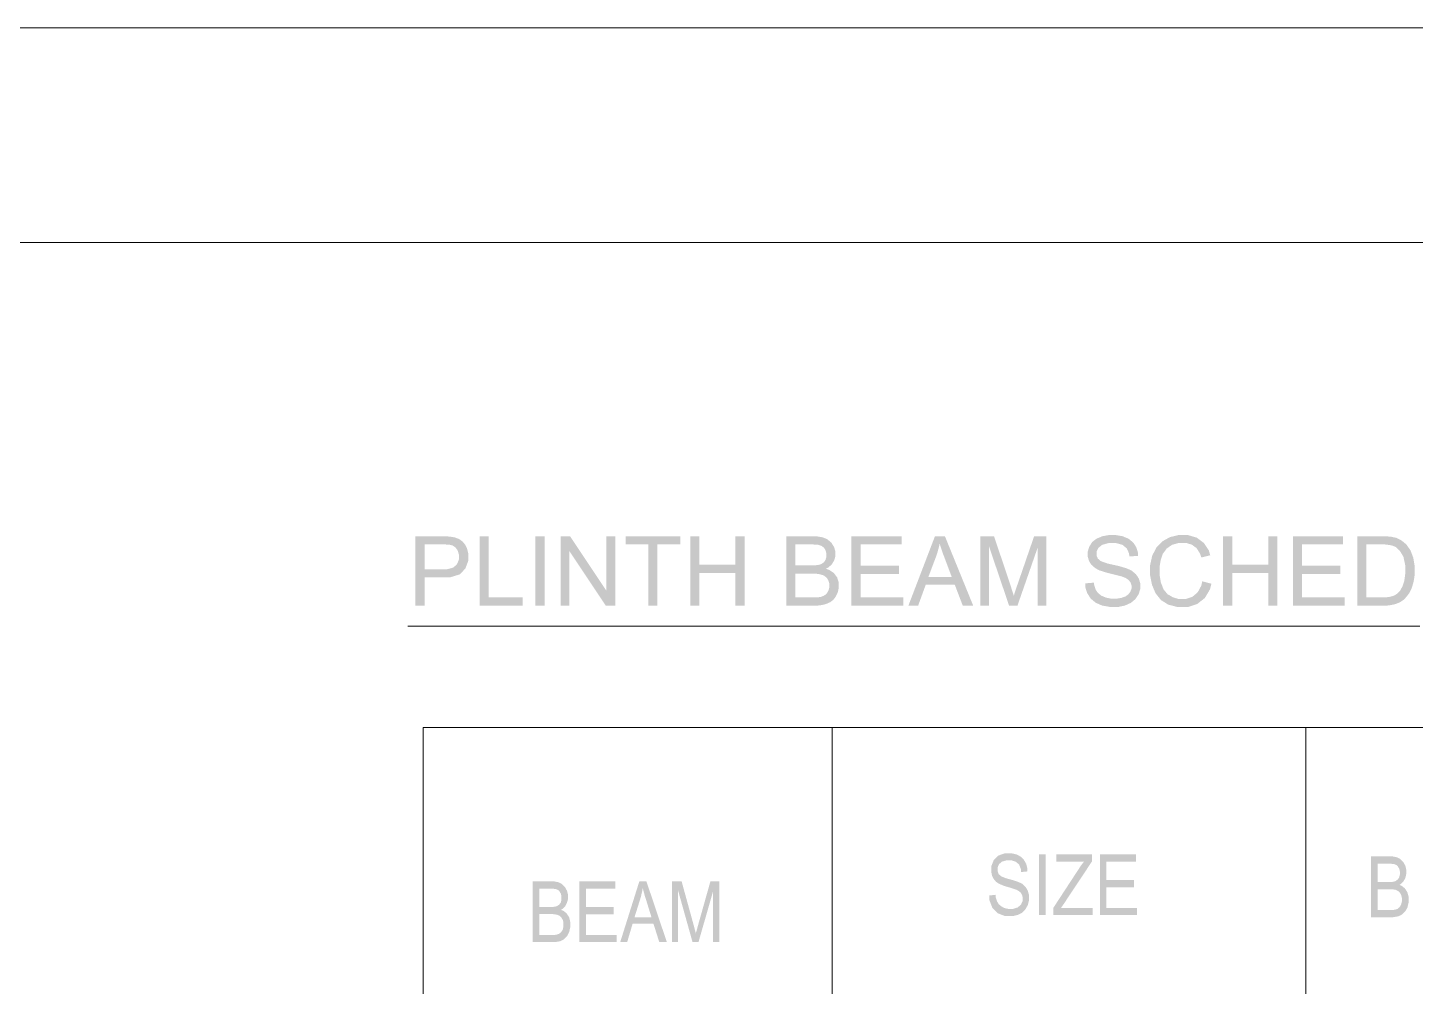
# Model space of a CAD drawing. Header units: millimetres. Extents: x 51.5 to 74.8, y 0.8 to 17.2.
# Drawn here: x 61.966 to 63.76, y 15.982 to 17.22 of the extents above; entities that cross this region are included whole.
import ezdxf

# ---------------------------------------------------------------- set-up
doc = ezdxf.new("R2010")
doc.units = ezdxf.units.MM
doc.layers.add('PDF_Geomertry', color=7, linetype='Continuous')
doc.layers.add('PDF_Solid Fills', color=7, linetype='Continuous')

msp = doc.modelspace()

# ---------------------------------------------------------------- hatches: boundary and pattern name
at = {"layer": 'PDF_Solid Fills', "transparency": 33554559}
h = msp.add_hatch(color=256, dxfattribs=at)
h.paths.add_polyline_path([(62.4675, 16.4731), (62.4675, 16.5629), (62.5012, 16.5629), (62.5057, 16.5629), (62.5125, 16.5624), (62.5148, 16.562), (62.5182, 16.5615), (62.5237, 16.5594), (62.5259, 16.5579), (62.5282, 16.5563), (62.5318, 16.552), (62.5332, 16.5493), (62.5344, 16.5465), (62.5358, 16.5404), (62.5358, 16.537), (62.5358, 16.5312), (62.5322, 16.5216), (62.5286, 16.5176), (62.525, 16.5137), (62.5118, 16.5097), (62.5023, 16.5097), (62.4793, 16.5097), (62.4793, 16.4731)])
h.paths.add_polyline_path([(62.4793, 16.5202), (62.5025, 16.5202), (62.5082, 16.5202), (62.5163, 16.5224), (62.5187, 16.5245), (62.5212, 16.5268), (62.5236, 16.5327), (62.5236, 16.5366), (62.5236, 16.5394), (62.5222, 16.5443), (62.5208, 16.5462), (62.5194, 16.5483), (62.5157, 16.5509), (62.5133, 16.5515), (62.5118, 16.5519), (62.5062, 16.5523), (62.5022, 16.5523), (62.4793, 16.5523)])
for points in [[(62.5504, 16.4731), (62.5504, 16.5629), (62.5623, 16.5629), (62.5623, 16.4838), (62.6063, 16.4838), (62.6063, 16.4731)], [(62.6552, 16.4731), (62.6552, 16.5629), (62.6673, 16.5629), (62.7144, 16.4924), (62.7144, 16.5629), (62.7258, 16.5629), (62.7258, 16.4731), (62.7136, 16.4731), (62.6666, 16.5436), (62.6666, 16.4731)], [(62.7686, 16.4731), (62.7686, 16.5523), (62.7391, 16.5523), (62.7391, 16.5629), (62.8101, 16.5629), (62.8101, 16.5523), (62.7804, 16.5523), (62.7804, 16.4731)], [(62.8227, 16.4731), (62.8227, 16.5629), (62.8345, 16.5629), (62.8345, 16.5261), (62.8812, 16.5261), (62.8812, 16.5629), (62.893, 16.5629), (62.893, 16.4731), (62.8812, 16.4731), (62.8812, 16.5155), (62.8345, 16.5155), (62.8345, 16.4731)], [(63.0312, 16.4731), (63.0312, 16.5629), (63.0961, 16.5629), (63.0961, 16.5523), (63.0432, 16.5523), (63.0432, 16.5248), (63.0927, 16.5248), (63.0927, 16.5143), (63.0432, 16.5143), (63.0432, 16.4838), (63.0982, 16.4838), (63.0982, 16.4731)], [(63.1977, 16.4731), (63.1977, 16.5629), (63.2155, 16.5629), (63.2368, 16.4994), (63.2382, 16.4949), (63.2404, 16.4884), (63.2411, 16.4862), (63.2418, 16.4886), (63.2441, 16.4958), (63.2458, 16.5005), (63.2673, 16.5629), (63.2833, 16.5629), (63.2833, 16.4731), (63.2719, 16.4731), (63.2719, 16.5483), (63.2457, 16.4731), (63.235, 16.4731), (63.2091, 16.5495), (63.2091, 16.4731)], [(63.3333, 16.502), (63.3445, 16.503), (63.345, 16.4997), (63.3468, 16.4941), (63.3482, 16.4919), (63.3497, 16.4898), (63.3541, 16.4862), (63.3572, 16.4849), (63.3602, 16.4836), (63.367, 16.4823), (63.3709, 16.4823), (63.3743, 16.4823), (63.3802, 16.4833), (63.3829, 16.4843), (63.3855, 16.4852), (63.3893, 16.488), (63.3907, 16.4898), (63.3919, 16.4916), (63.3932, 16.4954), (63.3932, 16.4974), (63.3932, 16.4997), (63.3919, 16.5033), (63.3907, 16.5048), (63.3894, 16.5065), (63.3854, 16.5091), (63.3826, 16.5102), (63.3808, 16.5109), (63.3727, 16.513), (63.3666, 16.5145), (63.3604, 16.5161), (63.3518, 16.5188), (63.3493, 16.5201), (63.3461, 16.5219), (63.3413, 16.5261), (63.3397, 16.5286), (63.3382, 16.5311), (63.3366, 16.5366), (63.3366, 16.5397), (63.3366, 16.5431), (63.3386, 16.5494), (63.3405, 16.5524), (63.3423, 16.5554), (63.348, 16.5598), (63.3518, 16.5613), (63.3554, 16.5629), (63.3636, 16.5644), (63.3682, 16.5644), (63.3732, 16.5644), (63.3819, 16.5629), (63.3857, 16.5612), (63.3895, 16.5597), (63.3954, 16.5548), (63.3975, 16.5518), (63.3994, 16.5486), (63.4016, 16.5416), (63.4018, 16.5376), (63.3904, 16.5368), (63.39, 16.5409), (63.3869, 16.5474), (63.3843, 16.5495), (63.3816, 16.5518), (63.3737, 16.554), (63.3686, 16.554), (63.3632, 16.554), (63.3554, 16.5519), (63.3529, 16.5499), (63.3505, 16.548), (63.348, 16.5433), (63.348, 16.5405), (63.348, 16.538), (63.3497, 16.5341), (63.3515, 16.5324), (63.3532, 16.5309), (63.3622, 16.5277), (63.3694, 16.5261), (63.3766, 16.5245), (63.3865, 16.5216), (63.3893, 16.5204), (63.3932, 16.5186), (63.3988, 16.514), (63.4008, 16.5112), (63.4026, 16.5084), (63.4045, 16.5022), (63.4045, 16.4986), (63.4045, 16.4949), (63.4025, 16.4881), (63.4004, 16.4851), (63.3984, 16.4819), (63.3925, 16.4769), (63.3887, 16.4752), (63.3848, 16.4734), (63.3762, 16.4716), (63.3715, 16.4716), (63.3654, 16.4716), (63.3552, 16.4734), (63.3511, 16.4752), (63.347, 16.477), (63.3405, 16.4823), (63.3382, 16.4859), (63.3359, 16.4894), (63.3334, 16.4974)], [(63.4847, 16.5047), (63.4965, 16.5016), (63.4947, 16.4944), (63.488, 16.4831), (63.4832, 16.4794), (63.4783, 16.4755), (63.4665, 16.4716), (63.4594, 16.4716), (63.4522, 16.4716), (63.4404, 16.4747), (63.4359, 16.4776), (63.4313, 16.4805), (63.4244, 16.4891), (63.422, 16.4947), (63.4197, 16.5002), (63.4173, 16.5123), (63.4173, 16.5187), (63.4173, 16.5258), (63.42, 16.538), (63.4227, 16.5431), (63.4254, 16.5484), (63.433, 16.5563), (63.4379, 16.559), (63.4429, 16.5618), (63.4537, 16.5644), (63.4597, 16.5644), (63.4663, 16.5644), (63.4776, 16.5611), (63.4823, 16.5576), (63.4869, 16.5541), (63.4932, 16.5445), (63.495, 16.5383), (63.4834, 16.5355), (63.4818, 16.5405), (63.4773, 16.5476), (63.4743, 16.5498), (63.4713, 16.552), (63.4638, 16.5543), (63.4594, 16.5543), (63.4543, 16.5543), (63.4455, 16.5518), (63.442, 16.5494), (63.4386, 16.5469), (63.4337, 16.5402), (63.4323, 16.5361), (63.4309, 16.5319), (63.4295, 16.5233), (63.4295, 16.5188), (63.4295, 16.513), (63.4312, 16.503), (63.4329, 16.4988), (63.4345, 16.4945), (63.4397, 16.4881), (63.4433, 16.4861), (63.4468, 16.484), (63.4544, 16.4818), (63.4584, 16.4818), (63.4634, 16.4818), (63.4719, 16.4847), (63.4754, 16.4876), (63.4788, 16.4905), (63.4834, 16.499)], [(63.5115, 16.4731), (63.5115, 16.5629), (63.5234, 16.5629), (63.5234, 16.5261), (63.57, 16.5261), (63.57, 16.5629), (63.5819, 16.5629), (63.5819, 16.4731), (63.57, 16.4731), (63.57, 16.5155), (63.5234, 16.5155), (63.5234, 16.4731)], [(63.6018, 16.4731), (63.6018, 16.5629), (63.6666, 16.5629), (63.6666, 16.5523), (63.6136, 16.5523), (63.6136, 16.5248), (63.6633, 16.5248), (63.6633, 16.5143), (63.6136, 16.5143), (63.6136, 16.4838), (63.6687, 16.4838), (63.6687, 16.4731)], [(63.2094, 16.0988), (63.2175, 16.0997), (63.2177, 16.0965), (63.2193, 16.0913), (63.2204, 16.0895), (63.2215, 16.0877), (63.2248, 16.0848), (63.2269, 16.0837), (63.229, 16.0826), (63.2337, 16.0815), (63.2363, 16.0815), (63.2402, 16.0815), (63.2461, 16.0834), (63.2482, 16.0852), (63.2504, 16.0872), (63.2525, 16.0919), (63.2525, 16.0949), (63.2525, 16.0966), (63.2516, 16.0997), (63.2509, 16.1011), (63.2501, 16.1023), (63.2479, 16.1044), (63.2463, 16.1052), (63.2447, 16.1061), (63.238, 16.1084), (63.233, 16.1099), (63.2284, 16.1112), (63.2219, 16.114), (63.22, 16.1152), (63.218, 16.1166), (63.2151, 16.1201), (63.214, 16.1222), (63.213, 16.1243), (63.2119, 16.1291), (63.2119, 16.1318), (63.2119, 16.1365), (63.215, 16.1443), (63.218, 16.1473), (63.2211, 16.1504), (63.2294, 16.1533), (63.2347, 16.1533), (63.2382, 16.1533), (63.2445, 16.1519), (63.2472, 16.1505), (63.2498, 16.1491), (63.254, 16.1451), (63.2555, 16.1424), (63.257, 16.1398), (63.2586, 16.1336), (63.2587, 16.1299), (63.2505, 16.1291), (63.2502, 16.133), (63.2479, 16.1386), (63.2459, 16.1405), (63.244, 16.1423), (63.2384, 16.1441), (63.235, 16.1441), (63.2312, 16.1441), (63.2258, 16.1426), (63.2238, 16.1409), (63.2219, 16.1393), (63.2201, 16.1351), (63.2201, 16.1326), (63.2201, 16.1302), (63.2215, 16.1265), (63.2229, 16.1252), (63.2243, 16.1238), (63.2305, 16.1212), (63.2354, 16.1199), (63.2401, 16.1186), (63.2469, 16.1163), (63.2488, 16.1154), (63.2518, 16.114), (63.2562, 16.1099), (63.2577, 16.1076), (63.2591, 16.1051), (63.2607, 16.0993), (63.2607, 16.0958), (63.2607, 16.0924), (63.2591, 16.0863), (63.2575, 16.0836), (63.2559, 16.0808), (63.2516, 16.0765), (63.249, 16.0751), (63.2462, 16.0737), (63.2397, 16.0722), (63.2358, 16.0722), (63.2298, 16.0722), (63.2204, 16.0758), (63.2168, 16.0794), (63.2133, 16.083), (63.2095, 16.0927)], [(63.2923, 16.0736), (63.2923, 16.0831), (63.3252, 16.1334), (63.3269, 16.1361), (63.3302, 16.1406), (63.3319, 16.1427), (63.2959, 16.1427), (63.2959, 16.152), (63.342, 16.152), (63.342, 16.1427), (63.3059, 16.0883), (63.302, 16.0827), (63.3432, 16.0827), (63.3432, 16.0736)], [(63.3523, 16.0736), (63.3523, 16.152), (63.3988, 16.152), (63.3988, 16.1427), (63.3608, 16.1427), (63.3608, 16.1188), (63.3965, 16.1188), (63.3965, 16.1095), (63.3608, 16.1095), (63.3608, 16.0827), (63.4004, 16.0827), (63.4004, 16.0736)], [(62.6795, 16.0386), (62.6795, 16.117), (62.7261, 16.117), (62.7261, 16.1077), (62.688, 16.1077), (62.688, 16.0838), (62.7236, 16.0838), (62.7236, 16.0745), (62.688, 16.0745), (62.688, 16.0477), (62.7275, 16.0477), (62.7275, 16.0386)], [(62.799, 16.0386), (62.799, 16.117), (62.8116, 16.117), (62.8269, 16.0615), (62.83, 16.0498), (62.8305, 16.052), (62.8323, 16.0583), (62.8334, 16.0624), (62.8488, 16.117), (62.8602, 16.117), (62.8602, 16.0386), (62.8522, 16.0386), (62.8522, 16.1041), (62.8334, 16.0386), (62.8257, 16.0386), (62.807, 16.1054), (62.807, 16.0386)]]:
    msp.add_hatch(color=256, dxfattribs=at).paths.add_polyline_path(points)
h = msp.add_hatch(color=256, dxfattribs=at)
h.paths.add_polyline_path([(62.947, 16.4731), (62.947, 16.5629), (62.9807, 16.5629), (62.9858, 16.5629), (62.9941, 16.5615), (62.9972, 16.5602), (63.0002, 16.5588), (63.0051, 16.5547), (63.0069, 16.5518), (63.0087, 16.549), (63.0104, 16.543), (63.0104, 16.5399), (63.0104, 16.537), (63.0088, 16.5316), (63.0073, 16.5291), (63.0058, 16.5266), (63.0011, 16.5224), (62.9979, 16.5209), (63.0019, 16.5197), (63.0082, 16.5156), (63.0104, 16.5127), (63.0126, 16.5099), (63.0147, 16.5031), (63.0147, 16.4993), (63.0147, 16.4961), (63.0134, 16.4902), (63.012, 16.4874), (63.0108, 16.4848), (63.0075, 16.4806), (63.0055, 16.4791), (63.0036, 16.4777), (62.9986, 16.4755), (62.9957, 16.4747), (62.9927, 16.474), (62.9855, 16.4731), (62.9812, 16.4731)])
h.paths.add_polyline_path([(62.9588, 16.4838), (62.9812, 16.4838), (62.9841, 16.4838), (62.9882, 16.484), (62.9894, 16.4843), (62.9913, 16.4845), (62.9948, 16.4858), (62.9962, 16.4866), (62.9976, 16.4874), (62.9998, 16.4899), (63.0008, 16.4916), (63.0016, 16.4933), (63.0026, 16.497), (63.0026, 16.4993), (63.0026, 16.5018), (63.0012, 16.5061), (63, 16.508), (62.9987, 16.5098), (62.9951, 16.5124), (62.9927, 16.5131), (62.9905, 16.5138), (62.984, 16.5147), (62.9797, 16.5147), (62.9588, 16.5147)])
h.paths.add_polyline_path([(62.9588, 16.5252), (62.9783, 16.5252), (62.9822, 16.5252), (62.9879, 16.5258), (62.9897, 16.5262), (62.9919, 16.5269), (62.9954, 16.5291), (62.9965, 16.5308), (62.9976, 16.5323), (62.9987, 16.5362), (62.9987, 16.5386), (62.9987, 16.5408), (62.9977, 16.5447), (62.9966, 16.5465), (62.9955, 16.5481), (62.9925, 16.5505), (62.9905, 16.5511), (62.9886, 16.5518), (62.9816, 16.5523), (62.9768, 16.5523), (62.9588, 16.5523)])
h = msp.add_hatch(color=256, dxfattribs=at)
h.paths.add_polyline_path([(63.1047, 16.4731), (63.1391, 16.5629), (63.152, 16.5629), (63.1886, 16.4731), (63.1751, 16.4731), (63.1647, 16.5004), (63.1272, 16.5004), (63.1173, 16.4731)])
h.paths.add_polyline_path([(63.1305, 16.5101), (63.1609, 16.5101), (63.1516, 16.5348), (63.1494, 16.5405), (63.1463, 16.5498), (63.1452, 16.5534), (63.1443, 16.5491), (63.1419, 16.5406), (63.1404, 16.5363)])
h = msp.add_hatch(color=256, dxfattribs=at)
h.paths.add_polyline_path([(63.6851, 16.4731), (63.6851, 16.5629), (63.7159, 16.5629), (63.7212, 16.5629), (63.7291, 16.5623), (63.7319, 16.5616), (63.7358, 16.5608), (63.7423, 16.5574), (63.7451, 16.5552), (63.7486, 16.5522), (63.754, 16.5445), (63.7557, 16.5398), (63.7575, 16.5352), (63.7593, 16.5245), (63.7593, 16.5186), (63.7593, 16.5134), (63.758, 16.5044), (63.7568, 16.5004), (63.7557, 16.4965), (63.7526, 16.4899), (63.7507, 16.4873), (63.7488, 16.4848), (63.7448, 16.4806), (63.7426, 16.4793), (63.7404, 16.4777), (63.735, 16.4755), (63.7319, 16.4747), (63.7287, 16.474), (63.7215, 16.4731), (63.7175, 16.4731)])
h.paths.add_polyline_path([(63.6969, 16.4838), (63.7161, 16.4838), (63.7205, 16.4838), (63.7275, 16.4847), (63.73, 16.4854), (63.7326, 16.4862), (63.7366, 16.4886), (63.738, 16.4901), (63.7402, 16.4922), (63.7434, 16.4979), (63.7447, 16.5015), (63.7458, 16.5049), (63.747, 16.5137), (63.747, 16.5187), (63.747, 16.5258), (63.7447, 16.5366), (63.7423, 16.5404), (63.7401, 16.5441), (63.7344, 16.5493), (63.7312, 16.5505), (63.7287, 16.5513), (63.7211, 16.5523), (63.7158, 16.5523), (63.6969, 16.5523)])
h = msp.add_hatch(color=256, dxfattribs=at)
h.paths.add_polyline_path([(63.7029, 16.0708), (63.7029, 16.1493), (63.727, 16.1493), (63.7308, 16.1493), (63.7366, 16.1481), (63.7387, 16.1469), (63.7409, 16.1458), (63.7444, 16.1423), (63.7458, 16.1398), (63.7472, 16.1374), (63.7484, 16.1322), (63.7484, 16.1293), (63.7484, 16.1265), (63.7473, 16.1216), (63.7461, 16.1194), (63.745, 16.1173), (63.7416, 16.1138), (63.7395, 16.1124), (63.7423, 16.1115), (63.7466, 16.108), (63.7483, 16.1055), (63.7498, 16.1031), (63.7515, 16.097), (63.7515, 16.0934), (63.7515, 16.0899), (63.75, 16.0837), (63.7486, 16.0809), (63.747, 16.0783), (63.7432, 16.0744), (63.7408, 16.0731), (63.7383, 16.0719), (63.7316, 16.0708), (63.7275, 16.0708)])
h.paths.add_polyline_path([(63.7113, 16.0799), (63.7275, 16.0799), (63.7301, 16.0799), (63.734, 16.0805), (63.7352, 16.0809), (63.7372, 16.0816), (63.74, 16.084), (63.7408, 16.0855), (63.7418, 16.0872), (63.7427, 16.0911), (63.7427, 16.0936), (63.7427, 16.0958), (63.7419, 16.0995), (63.7409, 16.1011), (63.74, 16.1026), (63.7376, 16.1048), (63.7361, 16.1055), (63.7345, 16.1062), (63.7297, 16.1069), (63.7263, 16.1069), (63.7113, 16.1069)])
h.paths.add_polyline_path([(63.7113, 16.1162), (63.7254, 16.1162), (63.7282, 16.1162), (63.732, 16.1166), (63.7332, 16.117), (63.7348, 16.1176), (63.7373, 16.1194), (63.7383, 16.1208), (63.7391, 16.122), (63.7401, 16.1256), (63.7401, 16.128), (63.7401, 16.1301), (63.7393, 16.1336), (63.7384, 16.1349), (63.7376, 16.1363), (63.7355, 16.1383), (63.7341, 16.1388), (63.7327, 16.1394), (63.7279, 16.1399), (63.7244, 16.1399), (63.7113, 16.1399)])
h = msp.add_hatch(color=256, dxfattribs=at)
h.paths.add_polyline_path([(62.6191, 16.0386), (62.6191, 16.117), (62.6433, 16.117), (62.6469, 16.117), (62.6527, 16.1159), (62.6548, 16.1147), (62.657, 16.1136), (62.6605, 16.1101), (62.6619, 16.1076), (62.6633, 16.1052), (62.6647, 16.0999), (62.6647, 16.097), (62.6647, 16.0943), (62.6634, 16.0894), (62.6623, 16.0872), (62.6611, 16.0851), (62.6577, 16.0816), (62.6557, 16.0802), (62.6584, 16.0793), (62.6629, 16.0758), (62.6644, 16.0733), (62.6661, 16.0709), (62.6676, 16.0648), (62.6676, 16.0612), (62.6676, 16.0577), (62.6662, 16.0515), (62.6647, 16.0487), (62.6633, 16.0461), (62.6594, 16.0422), (62.6569, 16.0409), (62.6545, 16.0397), (62.6479, 16.0386), (62.6436, 16.0386)])
h.paths.add_polyline_path([(62.6276, 16.0477), (62.6436, 16.0477), (62.6462, 16.0477), (62.6502, 16.0483), (62.6515, 16.0487), (62.6533, 16.0494), (62.6561, 16.0518), (62.657, 16.0533), (62.658, 16.0549), (62.6588, 16.0588), (62.6588, 16.0613), (62.6588, 16.0636), (62.658, 16.0673), (62.657, 16.0688), (62.6562, 16.0704), (62.6537, 16.0726), (62.6522, 16.0733), (62.6507, 16.074), (62.6458, 16.0747), (62.6425, 16.0747), (62.6276, 16.0747)])
h.paths.add_polyline_path([(62.6276, 16.084), (62.6415, 16.084), (62.6443, 16.084), (62.6482, 16.0844), (62.6493, 16.0848), (62.6509, 16.0854), (62.6536, 16.0872), (62.6544, 16.0886), (62.6554, 16.0898), (62.6562, 16.0934), (62.6562, 16.0958), (62.6562, 16.0979), (62.6554, 16.1013), (62.6545, 16.1027), (62.6538, 16.1043), (62.6516, 16.1061), (62.6502, 16.1066), (62.6488, 16.1072), (62.644, 16.1077), (62.6405, 16.1077), (62.6276, 16.1077)])
h = msp.add_hatch(color=256, dxfattribs=at)
h.paths.add_polyline_path([(62.7322, 16.0386), (62.7569, 16.117), (62.7661, 16.117), (62.7925, 16.0386), (62.7827, 16.0386), (62.7752, 16.0623), (62.7482, 16.0623), (62.7412, 16.0386)])
h.paths.add_polyline_path([(62.7507, 16.0708), (62.7726, 16.0708), (62.7659, 16.0924), (62.7643, 16.0974), (62.762, 16.1056), (62.7613, 16.1087), (62.7607, 16.1049), (62.759, 16.0974), (62.7579, 16.0937)])

# ---------------------------------------------------------------- linework, layer by layer
at = {"layer": 'PDF_Geomertry', "lineweight": 0}
for points in [[(51.4723, 0.7526), (74.7593, 0.7526), (74.7593, 17.2198), (51.4723, 17.2198), (51.4723, 0.7526)], [(51.7495, 1.0298), (74.482, 1.0298), (74.482, 16.9426), (51.7495, 16.9426), (51.7495, 1.0298)]]:
    msp.add_lwpolyline(points, close=True, dxfattribs=at)
for points in [[(62.4577, 16.4466), (62.5412, 16.4466), (62.6109, 16.4466), (62.6457, 16.4466), (62.7361, 16.4466), (62.8126, 16.4466), (62.903, 16.4466), (62.9379, 16.4466), (63.0213, 16.4466), (63.105, 16.4466), (63.1884, 16.4466), (63.2927, 16.4466), (63.3276, 16.4466), (63.4111, 16.4466), (63.5015, 16.4466), (63.5919, 16.4466), (63.6754, 16.4466), (63.7658, 16.4466)], [(69.8065, 16.3158), (69.8065, 14.5311), (62.4775, 14.5311), (62.4775, 16.3158), (69.8065, 16.3158), (69.8065, 14.8505), (62.4775, 14.8505)], [(63.0062, 16.3158), (63.0062, 14.5311)], [(63.6184, 16.3158), (63.6184, 14.5311)]]:
    msp.add_lwpolyline(points, dxfattribs=at)
at = {"layer": 'PDF_Solid Fills', "transparency": 33554559}
for points in [[(62.6226, 16.4731), (62.6226, 16.5629), (62.6344, 16.4731), (62.6344, 16.5629)], [(63.2738, 16.0736), (63.2738, 16.152), (63.2823, 16.0736), (63.2823, 16.152)]]:
    msp.add_solid(points, dxfattribs=at)

doc.saveas('drawing.dxf')
